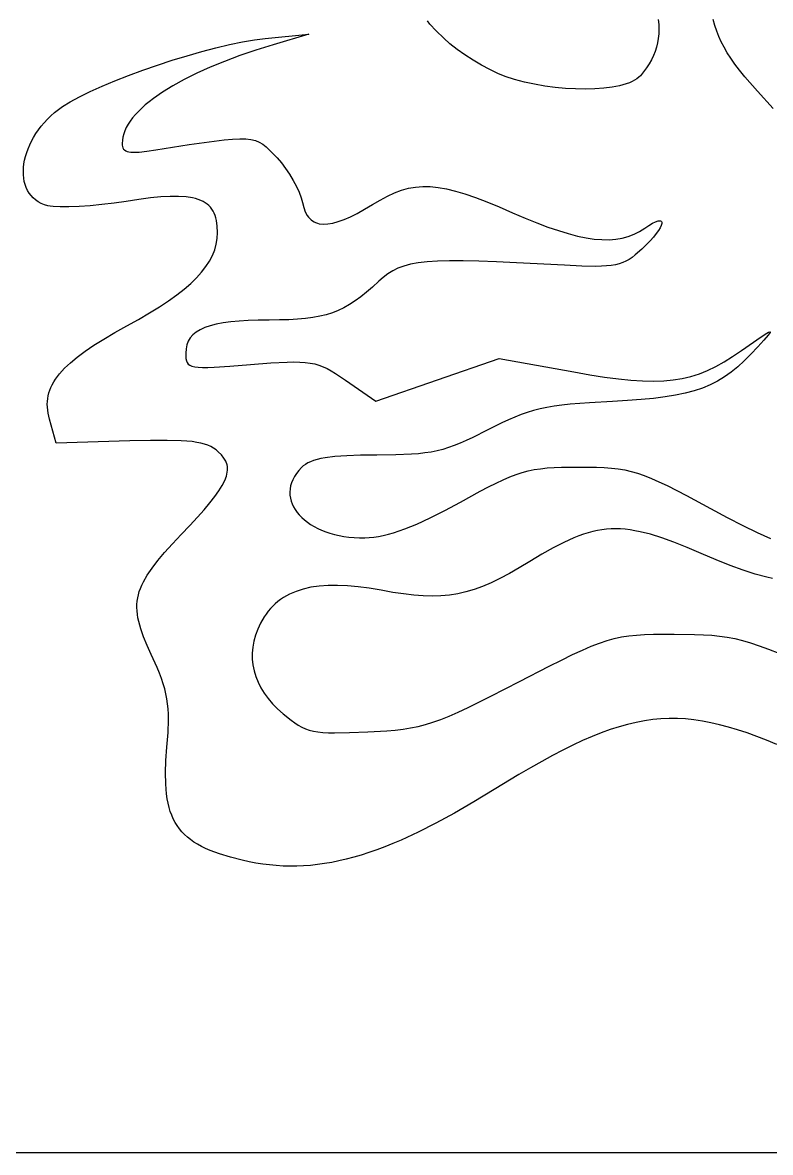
# Model space of a CAD drawing. Extents: x -29462 to 42578, y -23213 to 32194.
# Drawn here: x 23529 to 24168, y 28891 to 29857 of the extents above; entities that cross this region are included whole.
import ezdxf

# ---------------------------------------------------------------- set-up
doc = ezdxf.new("R2010")
doc.units = 0

msp = doc.modelspace()

# ---------------------------------------------------------------- linework, layer by layer
at = {"layer": 'Layer 1'}
for p, q in [((23876.998345, 29855.824637), (23874.812412, 29858.584204)), ((23882.252027, 29850.012055), (23876.998345, 29855.824637)), ((24072.312164, 29859.650161), (24072.721662, 29855.479853)), ((24072.721662, 29855.479853), (24072.871164, 29851.410051)), ((24120.74051, 29854.67027), (24119.282889, 29859.789217)), ((24122.357635, 29849.795112), (24120.74051, 29854.67027)), ((23736.05148, 29843.48316), (23773.4304, 29847.157)), ((23773.4304, 29847.157), (23742.8264, 29838.08475)), ((23888.7831, 29843.597237), (23882.252027, 29850.012055)), ((24072.75949, 29847.434947), (24072.385459, 29843.548733)), ((24072.871164, 29851.410051), (24072.75949, 29847.434947)), ((24124.17957, 29845.090377), (24122.357635, 29849.795112)), ((24126.251619, 29840.482702), (24124.17957, 29845.090377)), ((23681.752546, 29832.265944), (23693.936346, 29835.467916)), ((23693.936346, 29835.467916), (23705.624645, 29838.246685)), ((23705.624645, 29838.246685), (23716.650938, 29840.546189)), ((23716.650938, 29840.546189), (23726.848719, 29842.310368)), ((23726.848719, 29842.310368), (23736.05148, 29843.48316)), ((23742.8264, 29838.08475), (23728.219507, 29833.530112)), ((23894.117959, 29838.914971), (23888.7831, 29843.597237)), ((23900.24015, 29834.140326), (23894.117959, 29838.914971)), ((23906.934103, 29829.407029), (23900.24015, 29834.140326)), ((24070.845609, 29836.019741), (24069.677427, 29832.365346)), ((24071.747893, 29839.7456), (24070.845609, 29836.019741)), ((24072.385459, 29843.548733), (24071.747893, 29839.7456)), ((24128.619086, 29835.898722), (24126.251619, 29840.482702)), ((24131.327277, 29831.265072), (24128.619086, 29835.898722)), ((23643.893205, 29820.68141), (23656.564469, 29824.81663)), ((23656.564469, 29824.81663), (23669.239751, 29828.696828)), ((23669.239751, 29828.696828), (23681.752546, 29832.265944)), ((23714.35721, 29828.796243), (23701.266798, 29823.901063)), ((23728.219507, 29833.530112), (23714.35721, 29828.796243)), ((23913.98425, 29824.848808), (23906.934103, 29829.407029)), ((23921.175022, 29820.599391), (23913.98425, 29824.848808)), ((24066.538652, 29825.247722), (24064.565697, 29821.772875)), ((24068.242169, 29828.77661), (24066.538652, 29825.247722)), ((24069.677427, 29832.365346), (24068.242169, 29828.77661)), ((24134.421497, 29826.508389), (24131.327277, 29831.265072)), ((24137.94705, 29821.555307), (24134.421497, 29826.508389)), ((23619.228755, 29811.870148), (23631.392465, 29816.347229)), ((23631.392465, 29816.347229), (23643.893205, 29820.68141)), ((23688.975564, 29818.862491), (23677.510798, 29813.698444)), ((23701.266798, 29823.901063), (23688.975564, 29818.862491)), ((23928.29085, 29816.792505), (23921.175022, 29820.599391)), ((23935.116166, 29813.561877), (23928.29085, 29816.792505)), ((24059.806751, 29814.962072), (24057.0184, 29811.6145)), ((24062.322124, 29818.346261), (24059.806751, 29814.962072)), ((24064.565697, 29821.772875), (24062.322124, 29818.346261)), ((24141.949242, 29816.332462), (24137.94705, 29821.555307)), ((24146.473376, 29810.76649), (24141.949242, 29816.332462)), ((23596.578452, 29802.711529), (23607.568582, 29807.306228)), ((23607.568582, 29807.306228), (23619.228755, 29811.870148)), ((23666.89979, 29808.426843), (23657.169831, 29803.065605)), ((23677.510798, 29813.698444), (23666.89979, 29808.426843)), ((23941.4354, 29811.041237), (23935.116166, 29813.561877)), ((23949.48222, 29808.442768), (23941.4354, 29811.041237)), ((23957.870478, 29806.198161), (23949.48222, 29808.442768)), ((23966.503498, 29804.306856), (23957.870478, 29806.198161)), ((24047.607595, 29805.63728), (24045.026834, 29804.701683)), ((24049.971602, 29806.659587), (24047.607595, 29805.63728)), ((24052.10677, 29807.768533), (24049.971602, 29806.659587)), ((24054.001016, 29808.964047), (24052.10677, 29807.768533)), ((24055.642254, 29810.246059), (24054.001016, 29808.964047)), ((24057.0184, 29811.6145), (24055.642254, 29810.246059)), ((24157.268693, 29798.311704), (24146.473376, 29810.76649)), ((23577.274344, 29793.654037), (23586.42487, 29798.142112)), ((23586.42487, 29798.142112), (23596.578452, 29802.711529)), ((23648.348213, 29797.63265), (23640.462225, 29792.145897)), ((23657.169831, 29803.065605), (23648.348213, 29797.63265)), ((23975.284605, 29802.768289), (23966.503498, 29804.306856)), ((23984.117121, 29801.581899), (23975.284605, 29802.768289)), ((23992.90437, 29800.747123), (23984.117121, 29801.581899)), ((24001.549676, 29800.2634), (23992.90437, 29800.747123)), ((24009.956363, 29800.130167), (24001.549676, 29800.2634)), ((24018.027753, 29800.346862), (24009.956363, 29800.130167)), ((24025.667172, 29800.912924), (24018.027753, 29800.346862)), ((24032.777943, 29801.827789), (24025.667172, 29800.912924)), ((24039.263389, 29803.090896), (24032.777943, 29801.827789)), ((24045.026834, 29804.701683), (24039.263389, 29803.090896)), ((24170.69544, 29783.604035), (24157.268693, 29798.311704)), ((23562.64848, 29785.14616), (23569.293378, 29789.303367)), ((23569.293378, 29789.303367), (23577.274344, 29793.654037)), ((23633.539159, 29786.623264), (23630.44725, 29783.854092)), ((23636.878621, 29789.387945), (23633.539159, 29786.623264)), ((23640.462225, 29792.145897), (23636.878621, 29789.387945)), ((23549.817223, 29774.374546), (23552.749304, 29777.240016)), ((23552.749304, 29777.240016), (23555.866405, 29779.998586)), ((23555.866405, 29779.998586), (23559.166729, 29782.63804)), ((23559.166729, 29782.63804), (23562.64848, 29785.14616)), ((23625.019736, 29778.311237), (23622.690955, 29775.542034)), ((23627.606305, 29781.08267), (23625.019736, 29778.311237)), ((23630.44725, 29783.854092), (23627.606305, 29781.08267)), ((23542.149066, 29765.258902), (23544.515307, 29768.371773)), ((23544.515307, 29768.371773), (23547.071959, 29771.414393)), ((23547.071959, 29771.414393), (23549.817223, 29774.374546)), ((23617.285446, 29767.2702), (23616.021926, 29764.532313)), ((23618.820398, 29770.019276), (23617.285446, 29767.2702)), ((23620.623372, 29772.777301), (23618.820398, 29770.019276)), ((23622.690955, 29775.542034), (23620.623372, 29772.777301)), ((23536.210764, 29755.620959), (23537.994997, 29758.871279)), ((23537.994997, 29758.871279), (23539.97503, 29762.087999)), ((23539.97503, 29762.087999), (23542.149066, 29765.258902)), ((23614.32283, 29759.099065), (23613.894076, 29756.408183)), ((23615.033251, 29761.807855), (23614.32283, 29759.099065)), ((23616.021926, 29764.532313), (23615.033251, 29761.807855)), ((23700.861632, 29756.781957), (23708.111587, 29757.434183)), ((23708.111587, 29757.434183), (23714.264131, 29757.705278)), ((23714.264131, 29757.705278), (23719.47695, 29757.584839)), ((23719.47695, 29757.584839), (23723.90773, 29757.062461)), ((23723.90773, 29757.062461), (23727.714157, 29756.127741)), ((23532.050824, 29745.790566), (23533.236881, 29749.068386)), ((23533.236881, 29749.068386), (23534.624126, 29752.349256)), ((23534.624126, 29752.349256), (23536.210764, 29755.620959)), ((23613.894076, 29756.408183), (23613.7504, 29753.73745)), ((23613.7504, 29753.73745), (23613.820254, 29752.290087)), ((23613.820254, 29752.290087), (23614.041273, 29751.004799)), ((23614.041273, 29751.004799), (23614.430642, 29749.878264)), ((23614.430642, 29749.878264), (23615.005548, 29748.90716)), ((23615.005548, 29748.90716), (23615.783174, 29748.088163)), ((23615.783174, 29748.088163), (23616.780707, 29747.41795)), ((23616.780707, 29747.41795), (23618.015332, 29746.8932)), ((23634.739864, 29747.01377), (23642.6317, 29748.16798)), ((23642.6317, 29748.16798), (23670.950448, 29752.642526)), ((23670.950448, 29752.642526), (23692.356581, 29755.759003)), ((23692.356581, 29755.759003), (23700.861632, 29756.781957)), ((23727.714157, 29756.127741), (23731.053916, 29754.770276)), ((23731.053916, 29754.770276), (23734.084694, 29752.979663)), ((23734.084694, 29752.979663), (23736.964175, 29750.745497)), ((23736.964175, 29750.745497), (23739.850046, 29748.057375)), ((23739.850046, 29748.057375), (23746.2717, 29741.27765)), ((23529.717755, 29736.097573), (23530.289465, 29739.292942)), ((23530.289465, 29739.292942), (23531.067754, 29742.528012)), ((23531.067754, 29742.528012), (23532.050824, 29745.790566)), ((23618.015332, 29746.8932), (23619.504235, 29746.510589)), ((23619.504235, 29746.510589), (23621.264601, 29746.266794)), ((23621.264601, 29746.266794), (23623.313615, 29746.158493)), ((23623.313615, 29746.158493), (23628.34633, 29746.335081)), ((23628.34633, 29746.335081), (23634.739864, 29747.01377)), ((23746.2717, 29741.27765), (23749.94616, 29737.009647)), ((23529.201257, 29729.874799), (23529.35442, 29732.954119)), ((23529.260062, 29726.87183), (23529.201257, 29729.874799)), ((23529.35442, 29732.954119), (23529.717755, 29736.097573)), ((23749.94616, 29737.009647), (23753.52492, 29732.28047)), ((23753.52492, 29732.28047), (23756.91848, 29727.247555)), ((23529.532632, 29723.957427), (23529.260062, 29726.87183)), ((23530.020764, 29721.143807), (23529.532632, 29723.957427)), ((23530.726253, 29718.443187), (23530.020764, 29721.143807)), ((23531.650897, 29715.867784), (23530.726253, 29718.443187)), ((23756.91848, 29727.247555), (23760.037338, 29722.068338)), ((23760.037338, 29722.068338), (23762.79199, 29716.900253)), ((23532.796492, 29713.429815), (23531.650897, 29715.867784)), ((23534.164835, 29711.141495), (23532.796492, 29713.429815)), ((23535.757722, 29709.015042), (23534.164835, 29711.141495)), ((23537.57695, 29707.062673), (23535.757722, 29709.015042)), ((23762.79199, 29716.900253), (23765.092936, 29711.900736)), ((23765.092936, 29711.900736), (23766.850673, 29707.227223)), ((23834.424479, 29705.227381), (23840.739723, 29708.585488)), ((23840.739723, 29708.585488), (23846.841193, 29711.383432)), ((23846.841193, 29711.383432), (23852.818844, 29713.615907)), ((23852.818844, 29713.615907), (23858.762635, 29715.277603)), ((23858.762635, 29715.277603), (23864.762523, 29716.363212)), ((23864.762523, 29716.363212), (23870.908468, 29716.867427)), ((23870.908468, 29716.867427), (23877.290425, 29716.784939)), ((23877.290425, 29716.784939), (23883.998354, 29716.11044)), ((23883.998354, 29716.11044), (23891.122211, 29714.838623)), ((23891.122211, 29714.838623), (23898.751955, 29712.964178)), ((23898.751955, 29712.964178), (23906.977544, 29710.481799)), ((23906.977544, 29710.481799), (23915.888935, 29707.386176)), ((23539.624315, 29705.296604), (23537.57695, 29707.062673)), ((23541.901614, 29703.729051), (23539.624315, 29705.296604)), ((23544.410644, 29702.372232), (23541.901614, 29703.729051)), ((23547.1532, 29701.238362), (23544.410644, 29702.372232)), ((23550.13108, 29700.33966), (23547.1532, 29701.238362)), ((23552.122398, 29699.946806), (23550.13108, 29700.33966)), ((23554.568137, 29699.646624), (23552.122398, 29699.946806)), ((23560.685239, 29699.316811), (23554.568137, 29699.646624)), ((23568.207105, 29699.335282), (23560.685239, 29699.316811)), ((23576.858455, 29699.6871), (23568.207105, 29699.335282)), ((23586.364008, 29700.357327), (23576.858455, 29699.6871)), ((23596.448483, 29701.331024), (23586.364008, 29700.357327)), ((23606.836601, 29702.593254), (23596.448483, 29701.331024)), ((23617.25308, 29704.12908), (23606.836601, 29702.593254)), ((23628.04599, 29705.761702), (23617.25308, 29704.12908)), ((23637.882872, 29707.01134), (23628.04599, 29705.761702)), ((23646.799561, 29707.86584), (23637.882872, 29707.01134)), ((23654.831894, 29708.31305), (23646.799561, 29707.86584)), ((23662.015706, 29708.340816), (23654.831894, 29708.31305)), ((23668.386831, 29707.936985), (23662.015706, 29708.340816)), ((23673.981107, 29707.089403), (23668.386831, 29707.936985)), ((23676.498124, 29706.495408), (23673.981107, 29707.089403)), ((23678.834367, 29705.785918), (23676.498124, 29706.495408)), ((23680.994316, 29704.959413), (23678.834367, 29705.785918)), ((23682.982449, 29704.014374), (23680.994316, 29704.959413)), ((23684.803246, 29702.949283), (23682.982449, 29704.014374)), ((23686.461186, 29701.76262), (23684.803246, 29702.949283)), ((23687.96075, 29700.452866), (23686.461186, 29701.76262)), ((23689.306416, 29699.018502), (23687.96075, 29700.452866)), ((23690.502663, 29697.458008), (23689.306416, 29699.018502)), ((23766.850673, 29707.227223), (23767.9757, 29703.03715)), ((23767.9757, 29703.03715), (23769.032265, 29698.809688)), ((23769.032265, 29698.809688), (23770.406428, 29695.132654)), ((23821.082532, 29697.310719), (23827.8055, 29701.31442)), ((23827.8055, 29701.31442), (23834.424479, 29705.227381)), ((23915.888935, 29707.386176), (23925.576086, 29703.672003)), ((23925.576086, 29703.672003), (23936.128955, 29699.33397)), ((23936.128955, 29699.33397), (23947.6375, 29694.36677)), ((23691.553972, 29695.769866), (23690.502663, 29697.458008)), ((23692.464822, 29693.952556), (23691.553972, 29695.769866)), ((23693.239691, 29692.004559), (23692.464822, 29693.952556)), ((23693.883061, 29689.924356), (23693.239691, 29692.004559)), ((23694.399409, 29687.710428), (23693.883061, 29689.924356)), ((23770.406428, 29695.132654), (23772.106784, 29692.005808)), ((23772.106784, 29692.005808), (23773.081971, 29690.64863)), ((23773.081971, 29690.64863), (23774.141928, 29689.428909)), ((23774.141928, 29689.428909), (23775.287732, 29688.346614)), ((23803.50678, 29688.58294), (23808.941767, 29690.944739)), ((23808.941767, 29690.944739), (23814.797486, 29693.854079)), ((23814.797486, 29693.854079), (23821.082532, 29697.310719)), ((23947.6375, 29694.36677), (23958.374845, 29689.764188)), ((23958.374845, 29689.764188), (23968.481582, 29685.681799)), ((23695.06896, 29682.87532), (23694.399409, 29687.710428)), ((23695.28418, 29677.48708), (23695.06896, 29682.87532)), ((23775.287732, 29688.346614), (23776.520455, 29687.401716)), ((23776.520455, 29687.401716), (23777.841172, 29686.594185)), ((23777.841172, 29686.594185), (23779.250958, 29685.923989)), ((23779.250958, 29685.923989), (23780.750887, 29685.391101)), ((23780.750887, 29685.391101), (23782.342032, 29684.995488)), ((23782.342032, 29684.995488), (23785.802273, 29684.615971)), ((23785.802273, 29684.615971), (23789.640273, 29684.785199)), ((23789.640273, 29684.785199), (23793.864628, 29685.50293)), ((23793.864628, 29685.50293), (23798.483932, 29686.768924)), ((23798.483932, 29686.768924), (23803.50678, 29688.58294)), ((23968.481582, 29685.681799), (23977.988049, 29682.116053)), ((23977.988049, 29682.116053), (23986.924584, 29679.063401)), ((24056.287752, 29678.33302), (24060.7515, 29681.16057)), ((24060.7515, 29681.16057), (24064.379102, 29683.575834)), ((24064.379102, 29683.575834), (24067.484728, 29685.390453)), ((24067.484728, 29685.390453), (24070.072173, 29686.632137)), ((24070.072173, 29686.632137), (24072.145235, 29687.328601)), ((24072.145235, 29687.328601), (24073.707711, 29687.507556)), ((24073.994169, 29681.609639), (24072.572854, 29679.265505)), ((24073.707711, 29687.507556), (24074.298665, 29687.411628)), ((24074.927677, 29683.602539), (24073.994169, 29681.609639)), ((24074.298665, 29687.411628), (24074.763396, 29687.196714)), ((24074.763396, 29687.196714), (24075.102379, 29686.86628)), ((24075.369583, 29685.216494), (24074.927677, 29683.602539)), ((24075.102379, 29686.86628), (24075.316087, 29686.42379)), ((24075.316087, 29686.42379), (24075.369583, 29685.216494)), ((23694.233042, 29667.544201), (23695.024253, 29672.472853)), ((23695.024253, 29672.472853), (23695.28418, 29677.48708)), ((23986.924584, 29679.063401), (23995.321526, 29676.520292)), ((23995.321526, 29676.520292), (24003.209213, 29674.483175)), ((24003.209213, 29674.483175), (24010.617983, 29672.948502)), ((24010.617983, 29672.948502), (24017.578175, 29671.91272)), ((24017.578175, 29671.91272), (24024.120127, 29671.372281)), ((24024.120127, 29671.372281), (24030.274178, 29671.323633)), ((24030.274178, 29671.323633), (24036.070665, 29671.763228)), ((24036.070665, 29671.763228), (24041.539928, 29672.687514)), ((24041.539928, 29672.687514), (24046.712305, 29674.092941)), ((24046.712305, 29674.092941), (24051.618133, 29675.97596)), ((24051.618133, 29675.97596), (24056.287752, 29678.33302)), ((24065.420034, 29670.402827), (24062.085459, 29666.930884)), ((24068.28199, 29673.634386), (24065.420034, 29670.402827)), ((24070.667528, 29676.59785), (24068.28199, 29673.634386)), ((24072.572854, 29679.265505), (24070.667528, 29676.59785)), ((23690.988185, 29657.872835), (23692.893401, 29662.683427)), ((23692.893401, 29662.683427), (23694.233042, 29667.544201)), ((24058.28206, 29663.24627), (24052.666223, 29658.265994)), ((24062.085459, 29666.930884), (24058.28206, 29663.24627)), ((23685.412447, 29648.331413), (23688.500249, 29653.094729)), ((23688.500249, 29653.094729), (23690.988185, 29657.872835)), ((23867.069681, 29651.514956), (23860.45375, 29650.329428)), ((23874.71141, 29652.381863), (23867.069681, 29651.514956)), ((23883.539334, 29652.94412), (23874.71141, 29652.381863)), ((23893.713851, 29653.215698), (23883.539334, 29652.94412)), ((23905.395359, 29653.210567), (23893.713851, 29653.215698)), ((23918.744254, 29652.9427), (23905.395359, 29653.210567)), ((23933.920934, 29652.426065), (23918.744254, 29652.9427)), ((23951.085797, 29651.674635), (23933.920934, 29652.426065)), ((23992.02166, 29649.52327), (23951.085797, 29651.674635)), ((24038.963466, 29650.662381), (24035.721385, 29649.85587)), ((24041.945158, 29651.68751), (24038.963466, 29650.662381)), ((24044.736371, 29652.945846), (24041.945158, 29651.68751)), ((24047.407013, 29654.451979), (24044.736371, 29652.945846)), ((24050.026994, 29656.220499), (24047.407013, 29654.451979)), ((24052.666223, 29658.265994), (24050.026994, 29656.220499)), ((23677.368667, 29638.778368), (23681.707635, 29643.565191)), ((23681.707635, 29643.565191), (23685.412447, 29648.331413)), ((23841.040055, 29642.121698), (23837.147151, 29639.133507)), ((23845.156769, 29644.721416), (23841.040055, 29642.121698)), ((23849.657691, 29646.946629), (23845.156769, 29644.721416)), ((23854.703219, 29648.81131), (23849.657691, 29646.946629)), ((23860.45375, 29650.329428), (23854.703219, 29648.81131)), ((24006.885831, 29648.790759), (23992.02166, 29649.52327)), ((24018.750994, 29648.524211), (24006.885831, 29648.790759)), ((24023.73372, 29648.602147), (24018.750994, 29648.524211)), ((24028.176421, 29648.840342), (24023.73372, 29648.602147)), ((24032.149007, 29649.253387), (24028.176421, 29648.840342)), ((24035.721385, 29649.85587), (24032.149007, 29649.253387)), ((23666.719683, 29629.07213), (23672.378398, 29633.953246)), ((23672.378398, 29633.953246), (23677.368667, 29638.778368)), ((23833.31766, 29635.74287), (23827.929145, 29630.824242)), ((23837.147151, 29639.133507), (23833.31766, 29635.74287)), ((23653.328332, 29619.071132), (23660.375376, 29624.117324)), ((23660.375376, 29624.117324), (23666.719683, 29629.07213)), ((23817.854079, 29622.440529), (23813.030062, 29618.927082)), ((23822.797529, 29626.398189), (23817.854079, 29622.440529)), ((23827.929145, 29630.824242), (23822.797529, 29626.398189)), ((23637.057451, 29608.633804), (23645.561405, 29613.915857)), ((23645.561405, 29613.915857), (23653.328332, 29619.071132)), ((23803.465397, 29613.136107), (23798.587283, 29610.810218)), ((23808.256745, 29615.833669), (23803.465397, 29613.136107)), ((23813.030062, 29618.927082), (23808.256745, 29615.833669)), ((23617.76988, 29597.61858), (23627.799325, 29603.207277)), ((23627.799325, 29603.207277), (23637.057451, 29608.633804)), ((23721.582124, 29602.23488), (23713.725544, 29601.752131)), ((23730.147432, 29602.519391), (23721.582124, 29602.23488)), ((23739.43896, 29602.61267), (23730.147432, 29602.519391)), ((23748.190926, 29602.681634), (23739.43896, 29602.61267)), ((23756.237533, 29602.904645), (23748.190926, 29602.681634)), ((23763.647514, 29603.305884), (23756.237533, 29602.904645)), ((23770.489602, 29603.909533), (23763.647514, 29603.305884)), ((23776.832529, 29604.73977), (23770.489602, 29603.909533)), ((23782.745028, 29605.820776), (23776.832529, 29604.73977)), ((23788.295832, 29607.176733), (23782.745028, 29605.820776)), ((23793.553673, 29608.83182), (23788.295832, 29607.176733)), ((23798.587283, 29610.810218), (23793.553673, 29608.83182)), ((23607.453302, 29591.868641), (23617.76988, 29597.61858)), ((23680.489842, 29594.300148), (23677.1046, 29592.233494)), ((23684.461373, 29596.119506), (23680.489842, 29594.300148)), ((23689.036682, 29597.698575), (23684.461373, 29596.119506)), ((23694.233263, 29599.044364), (23689.036682, 29597.698575)), ((23700.068605, 29600.163881), (23694.233263, 29599.044364)), ((23706.560202, 29601.064134), (23700.068605, 29600.163881)), ((23713.725544, 29601.752131), (23706.560202, 29601.064134)), ((24166.693994, 29592.133353), (24167.651322, 29592.513563)), ((24167.651322, 29592.513563), (24168.071647, 29592.440494)), ((23589.605527, 29581.050169), (23598.073231, 29586.35557)), ((23598.073231, 29586.35557), (23607.453302, 29591.868641)), ((23670.291683, 29584.479666), (23669.076676, 29581.353742)), ((23672.023012, 29587.330261), (23670.291683, 29584.479666)), ((23674.288153, 29589.912534), (23672.023012, 29587.330261)), ((23677.1046, 29592.233494), (23674.288153, 29589.912534)), ((24143.43356, 29576.42972), (24160.418674, 29588.231347)), ((24162.752818, 29585.421997), (24157.50086, 29579.58766)), ((24160.418674, 29588.231347), (24165.181531, 29591.295695)), ((24166.291915, 29589.543342), (24162.752818, 29585.421997)), ((24165.181531, 29591.295695), (24166.693994, 29592.133353)), ((24167.9731, 29591.918321), (24166.291915, 29589.543342)), ((24168.071647, 29592.440494), (24167.9731, 29591.918321)), ((23575.310653, 29570.945582), (23582.026048, 29575.923239)), ((23582.026048, 29575.923239), (23589.605527, 29581.050169)), ((23668.360499, 29577.945479), (23668.12566, 29574.24787)), ((23668.12566, 29574.24787), (23668.16246, 29571.818483)), ((23669.076676, 29581.353742), (23668.360499, 29577.945479)), ((24135.942214, 29571.345138), (24143.43356, 29576.42972)), ((24151.638148, 29573.317674), (24145.933317, 29567.650459)), ((24157.50086, 29579.58766), (24151.638148, 29573.317674)), ((23564.375554, 29561.321288), (23569.435202, 29566.087998)), ((23569.435202, 29566.087998), (23575.310653, 29570.945582)), ((23668.16246, 29571.818483), (23668.320704, 29569.689783)), ((23668.320704, 29569.689783), (23668.672158, 29567.849317)), ((23668.672158, 29567.849317), (23669.288588, 29566.284633)), ((23669.288588, 29566.284633), (23670.24176, 29564.98328)), ((23670.24176, 29564.98328), (23671.603439, 29563.932804)), ((23671.603439, 29563.932804), (23673.445392, 29563.120753)), ((23705.815063, 29563.066322), (23723.47666, 29564.48682)), ((23723.47666, 29564.48682), (23741.033258, 29565.87024)), ((23741.033258, 29565.87024), (23754.863865, 29566.648103)), ((23754.863865, 29566.648103), (23760.633716, 29566.768473)), ((23760.633716, 29566.768473), (23765.774222, 29566.687682)), ((23765.774222, 29566.687682), (23770.386102, 29566.389139)), ((23770.386102, 29566.389139), (23774.570072, 29565.856253)), ((23774.570072, 29565.856253), (23778.426852, 29565.072432)), ((23778.426852, 29565.072432), (23782.057159, 29564.021088)), ((23782.057159, 29564.021088), (23785.56171, 29562.685627)), ((23883.44376, 29551.45292), (23936.26836, 29569.65442)), ((23936.26836, 29569.65442), (24000.00256, 29558.22822)), ((24121.613338, 29562.913042), (24128.70068, 29566.843637)), ((24128.70068, 29566.843637), (24135.942214, 29571.345138)), ((24145.933317, 29567.650459), (24140.298057, 29562.55284)), ((23556.607102, 29551.943699), (23560.107567, 29556.616255)), ((23560.107567, 29556.616255), (23564.375554, 29561.321288)), ((23673.445392, 29563.120753), (23675.839385, 29562.534676)), ((23675.839385, 29562.534676), (23678.857183, 29562.16212)), ((23678.857183, 29562.16212), (23682.570553, 29561.990632)), ((23682.570553, 29561.990632), (23687.051259, 29562.007761)), ((23687.051259, 29562.007761), (23692.371069, 29562.201054)), ((23692.371069, 29562.201054), (23705.815063, 29563.066322)), ((23785.56171, 29562.685627), (23789.041224, 29561.049461)), ((23789.041224, 29561.049461), (23792.596418, 29559.095998)), ((23792.596418, 29559.095998), (23796.32801, 29556.808647)), ((23796.32801, 29556.808647), (23804.72326, 29551.16592)), ((24000.00256, 29558.22822), (24013.786769, 29555.844947)), ((24013.786769, 29555.844947), (24026.482118, 29553.874306)), ((24026.482118, 29553.874306), (24038.184226, 29552.328473)), ((24092.893506, 29552.656231), (24100.320273, 29554.424949)), ((24100.320273, 29554.424949), (24107.518754, 29556.715873)), ((24107.518754, 29556.715873), (24114.584569, 29559.541179)), ((24114.584569, 29559.541179), (24121.613338, 29562.913042)), ((24128.883026, 29553.933682), (24122.926639, 29550.34579)), ((24134.644063, 29557.99164), (24128.883026, 29553.933682)), ((24140.298057, 29562.55284), (24134.644063, 29557.99164)), ((23551.812168, 29542.579224), (23552.742696, 29544.931888)), ((23552.742696, 29544.931888), (23553.850015, 29547.274422)), ((23553.850015, 29547.274422), (23555.137145, 29549.610476)), ((23555.137145, 29549.610476), (23556.607102, 29551.943699)), ((23804.72326, 29551.16592), (23830.61886, 29533.19402)), ((23830.61886, 29533.19402), (23883.44376, 29551.45292)), ((24038.184226, 29552.328473), (24048.988713, 29551.219623)), ((24048.988713, 29551.219623), (24058.991198, 29550.55993)), ((24058.991198, 29550.55993), (24068.2873, 29550.36157)), ((24068.2873, 29550.36157), (24076.972639, 29550.636716)), ((24076.972639, 29550.636716), (24085.142835, 29551.397545)), ((24085.142835, 29551.397545), (24092.893506, 29552.656231)), ((24110.074585, 29544.447498), (24103.002303, 29542.070744)), ((24116.686595, 29547.194787), (24110.074585, 29544.447498)), ((24122.926639, 29550.34579), (24116.686595, 29547.194787)), ((23549.797626, 29532.994274), (23550.051161, 29535.423956)), ((23550.051161, 29535.423956), (23550.469418, 29537.828908)), ((23550.469418, 29537.828908), (23551.055415, 29540.212781)), ((23551.055415, 29540.212781), (23551.812168, 29542.579224)), ((24057.646038, 29534.583844), (24045.957662, 29533.733602)), ((24068.344296, 29535.605563), (24057.646038, 29534.583844)), ((24078.140744, 29536.831937), (24068.344296, 29535.605563)), ((24087.12369, 29538.29614), (24078.140744, 29536.831937)), ((24095.38144, 29540.03135), (24087.12369, 29538.29614)), ((24103.002303, 29542.070744), (24095.38144, 29540.03135)), ((23549.705794, 29530.536214), (23549.797626, 29532.994274)), ((23549.772649, 29528.046124), (23549.705794, 29530.536214)), ((23550.370348, 29522.955259), (23549.772649, 29528.046124)), ((23965.656206, 29525.187487), (23960.256922, 29523.578128)), ((23971.222772, 29526.591224), (23965.656206, 29525.187487)), ((23977.051732, 29527.811031), (23971.222772, 29526.591224)), ((23983.238197, 29528.868599), (23977.051732, 29527.811031)), ((23989.877279, 29529.785618), (23983.238197, 29528.868599)), ((23997.06409, 29530.583779), (23989.877279, 29529.785618)), ((24013.461346, 29531.910291), (23997.06409, 29530.583779)), ((24033.19086, 29533.02166), (24013.461346, 29531.910291)), ((24045.957662, 29533.733602), (24033.19086, 29533.02166)), ((23551.56658, 29517.69248), (23550.370348, 29522.955259)), ((23557.19367, 29497.30898), (23551.56658, 29517.69248)), ((23944.111638, 29517.299422), (23938.43036, 29514.650673)), ((23949.579749, 29519.655787), (23944.111638, 29517.299422)), ((23954.929806, 29521.741459), (23949.579749, 29519.655787)), ((23960.256922, 29523.578128), (23954.929806, 29521.741459)), ((23926.04786, 29508.38926), (23913.690182, 29502.111101)), ((23938.43036, 29514.650673), (23926.04786, 29508.38926)), ((23620.35377, 29499.20222), (23557.19367, 29497.30898)), ((23637.89083, 29499.62953), (23620.35377, 29499.20222)), ((23652.350834, 29499.69967), (23637.89083, 29499.62953)), ((23664.117365, 29499.364077), (23652.350834, 29499.69967)), ((23669.110448, 29499.028954), (23664.117365, 29499.364077)), ((23673.574007, 29498.574186), (23669.110448, 29499.028954)), ((23677.55599, 29497.993703), (23673.574007, 29498.574186)), ((23681.104345, 29497.281434), (23677.55599, 29497.993703)), ((23684.26702, 29496.431309), (23681.104345, 29497.281434)), ((23687.091962, 29495.437257), (23684.26702, 29496.431309)), ((23902.880655, 29497.180715), (23897.839151, 29495.171748)), ((23908.135359, 29499.487274), (23902.880655, 29497.180715)), ((23913.690182, 29502.111101), (23908.135359, 29499.487274)), ((23689.62712, 29494.293208), (23687.091962, 29495.437257)), ((23691.920442, 29492.99309), (23689.62712, 29494.293208)), ((23694.019876, 29491.530835), (23691.920442, 29492.99309)), ((23695.97337, 29489.90037), (23694.019876, 29491.530835)), ((23698.651448, 29487.239485), (23695.97337, 29489.90037)), ((23700.798039, 29484.544186), (23698.651448, 29487.239485)), ((23805.828788, 29486.530343), (23795.774753, 29485.792911)), ((23817.713185, 29486.952496), (23805.828788, 29486.530343)), ((23831.59496, 29487.08706), (23817.713185, 29486.952496)), ((23847.717971, 29487.23627), (23831.59496, 29487.08706)), ((23861.217021, 29487.788837), (23847.717971, 29487.23627)), ((23867.199858, 29488.265566), (23861.217021, 29487.788837)), ((23872.787463, 29488.902161), (23867.199858, 29488.265566)), ((23878.066753, 29489.718297), (23872.787463, 29488.902161)), ((23883.124647, 29490.733648), (23878.066753, 29489.718297)), ((23888.048066, 29491.967889), (23883.124647, 29490.733648)), ((23892.923928, 29493.440698), (23888.048066, 29491.967889)), ((23897.839151, 29495.171748), (23892.923928, 29493.440698)), ((23702.39392, 29481.771451), (23700.798039, 29484.544186)), ((23703.419867, 29478.878256), (23702.39392, 29481.771451)), ((23703.713107, 29477.373042), (23703.419867, 29478.878256)), ((23703.856654, 29475.821579), (23703.713107, 29477.373042)), ((23768.70414, 29477.830407), (23767.11436, 29476.40736)), ((23770.52186, 29479.136559), (23768.70414, 29477.830407)), ((23772.588399, 29480.329277), (23770.52186, 29479.136559)), ((23774.924632, 29481.412023), (23772.588399, 29480.329277)), ((23777.551437, 29482.388257), (23774.924632, 29481.412023)), ((23780.489692, 29483.261442), (23777.551437, 29482.388257)), ((23783.760274, 29484.035038), (23780.489692, 29483.261442)), ((23787.38406, 29484.712508), (23783.760274, 29484.035038)), ((23795.774753, 29485.792911), (23787.38406, 29484.712508)), ((23983.171307, 29476.461194), (23989.637112, 29476.710003)), ((23989.637112, 29476.710003), (24004.48146, 29476.86656)), ((24004.48146, 29476.86656), (24019.594765, 29476.697809)), ((24019.594765, 29476.697809), (24026.177106, 29476.428398)), ((23701.43982, 29465.240433), (23702.885855, 29469.04569)), ((23702.885855, 29469.04569), (23703.685059, 29472.558398)), ((23703.685059, 29472.558398), (23703.848106, 29474.218491)), ((23703.848106, 29474.218491), (23703.856654, 29475.821579)), ((23761.02739, 29468.67035), (23759.643329, 29466.042512)), ((23762.729222, 29471.278973), (23761.02739, 29468.67035)), ((23764.755865, 29473.860578), (23762.729222, 29471.278973)), ((23767.11436, 29476.40736), (23764.755865, 29473.860578)), ((23939.727202, 29466.045597), (23945.389798, 29468.472987)), ((23945.389798, 29468.472987), (23950.763804, 29470.51318)), ((23950.763804, 29470.51318), (23955.96036, 29472.198998)), ((23955.96036, 29472.198998), (23961.090607, 29473.563261)), ((23961.090607, 29473.563261), (23966.265685, 29474.638791)), ((23966.265685, 29474.638791), (23971.596734, 29475.458409)), ((23971.596734, 29475.458409), (23977.194894, 29476.054937)), ((23977.194894, 29476.054937), (23983.171307, 29476.461194)), ((24026.177106, 29476.428398), (24032.286463, 29475.980125)), ((24032.286463, 29475.980125), (24038.055256, 29475.311364)), ((24038.055256, 29475.311364), (24043.615903, 29474.380485)), ((24043.615903, 29474.380485), (24049.100823, 29473.145862)), ((24049.100823, 29473.145862), (24054.642435, 29471.565867)), ((24054.642435, 29471.565867), (24060.373157, 29469.598872)), ((24060.373157, 29469.598872), (24066.425407, 29467.203248)), ((24066.425407, 29467.203248), (24072.931605, 29464.337369)), ((23696.530356, 29456.580178), (23699.327728, 29461.099602)), ((23699.327728, 29461.099602), (23701.43982, 29465.240433)), ((23757.327354, 29458.121756), (23757.143962, 29455.495105)), ((23757.800352, 29460.760411), (23757.327354, 29458.121756)), ((23758.569997, 29463.403264), (23757.800352, 29460.760411)), ((23759.643329, 29466.042512), (23758.569997, 29463.403264)), ((23919.896471, 29456.112037), (23927.091679, 29459.897943)), ((23927.091679, 29459.897943), (23933.664876, 29463.19819)), ((23933.664876, 29463.19819), (23939.727202, 29466.045597)), ((24072.931605, 29464.337369), (24080.024169, 29460.959605)), ((24080.024169, 29460.959605), (24096.498071, 29452.501917)), ((23688.802873, 29446.233453), (23693.028479, 29451.639135)), ((23693.028479, 29451.639135), (23696.530356, 29456.580178)), ((23757.143962, 29455.495105), (23757.243134, 29452.888262)), ((23757.243134, 29452.888262), (23757.617829, 29450.309031)), ((23757.617829, 29450.309031), (23758.261005, 29447.765217)), ((23758.261005, 29447.765217), (23759.165622, 29445.264623)), ((23903.19546, 29446.95196), (23919.896471, 29456.112037)), ((24096.498071, 29452.501917), (24116.90646, 29441.49716)), ((23678.103576, 29433.856077), (23683.834313, 29440.320108)), ((23683.834313, 29440.320108), (23688.802873, 29446.233453)), ((23759.165622, 29445.264623), (23760.324639, 29442.815055)), ((23760.324639, 29442.815055), (23761.731014, 29440.424317)), ((23761.731014, 29440.424317), (23763.377706, 29438.100213)), ((23763.377706, 29438.100213), (23765.257674, 29435.850548)), ((23877.245226, 29433.356834), (23889.643751, 29439.615082)), ((23889.643751, 29439.615082), (23903.19546, 29446.95196)), ((24116.90646, 29441.49716), (24131.386078, 29433.725907)), ((23671.591436, 29426.798339), (23678.103576, 29433.856077)), ((23765.257674, 29435.850548), (23767.363876, 29433.683125)), ((23767.363876, 29433.683125), (23769.689272, 29431.60575)), ((23769.689272, 29431.60575), (23772.22682, 29429.626228)), ((23772.22682, 29429.626228), (23774.96948, 29427.752361)), ((23865.897136, 29428.139525), (23877.245226, 29433.356834)), ((24131.386078, 29433.725907), (24144.741745, 29426.833289)), ((23656.693856, 29411.085552), (23664.27867, 29419.10387)), ((23664.27867, 29419.10387), (23671.591436, 29426.798339)), ((23774.96948, 29427.752361), (23777.910209, 29425.991955)), ((23777.910209, 29425.991955), (23781.041967, 29424.352814)), ((23781.041967, 29424.352814), (23784.357712, 29422.842743)), ((23784.357712, 29422.842743), (23787.850404, 29421.469546)), ((23787.850404, 29421.469546), (23791.513, 29420.241027)), ((23791.513, 29420.241027), (23795.338461, 29419.164991)), ((23795.338461, 29419.164991), (23799.319744, 29418.249242)), ((23837.128007, 29418.356347), (23841.448288, 29419.40303)), ((23841.448288, 29419.40303), (23845.941274, 29420.676971)), ((23845.941274, 29420.676971), (23850.619809, 29422.182879)), ((23850.619809, 29422.182879), (23855.496735, 29423.925467)), ((23855.496735, 29423.925467), (23865.897136, 29428.139525)), ((24008.324684, 29419.353316), (24004.25445, 29417.922037)), ((24012.335529, 29420.590462), (24008.324684, 29419.353316)), ((24016.301774, 29421.634146), (24012.335529, 29420.590462)), ((24020.238214, 29422.485037), (24016.301774, 29421.634146)), ((24024.159638, 29423.143805), (24020.238214, 29422.485037)), ((24028.080839, 29423.61112), (24024.159638, 29423.143805)), ((24032.016607, 29423.887651), (24028.080839, 29423.61112)), ((24035.981736, 29423.974069), (24032.016607, 29423.887651)), ((24039.991017, 29423.871043), (24035.981736, 29423.974069)), ((24044.05924, 29423.579242), (24039.991017, 29423.871043)), ((24048.201198, 29423.099337), (24044.05924, 29423.579242)), ((24052.431683, 29422.431997), (24048.201198, 29423.099337)), ((24056.765486, 29421.577893), (24052.431683, 29422.431997)), ((24065.802212, 29419.312068), (24056.765486, 29421.577893)), ((24075.429711, 29416.30722), (24065.802212, 29419.312068)), ((24144.741745, 29426.833289), (24157.073338, 29420.799848)), ((24157.073338, 29420.799848), (24168.480738, 29415.606127)), ((23650.011165, 29403.698718), (23656.693856, 29411.085552)), ((23799.319744, 29418.249242), (23803.449809, 29417.501585)), ((23803.449809, 29417.501585), (23807.721614, 29416.929824)), ((23807.721614, 29416.929824), (23812.128119, 29416.541763)), ((23812.128119, 29416.541763), (23816.662281, 29416.345207)), ((23816.662281, 29416.345207), (23821.31706, 29416.34796)), ((23821.31706, 29416.34796), (23825.074957, 29416.532727)), ((23825.074957, 29416.532727), (23828.954185, 29416.925906)), ((23828.954185, 29416.925906), (23832.967587, 29417.532209)), ((23832.967587, 29417.532209), (23837.128007, 29418.356347)), ((23991.539491, 29412.456711), (23982.494721, 29407.83022)), ((24000.110034, 29416.295957), (23991.539491, 29412.456711)), ((24004.25445, 29417.922037), (24000.110034, 29416.295957)), ((24085.766314, 29412.568707), (24075.429711, 29416.30722)), ((24096.930356, 29408.101888), (24085.766314, 29412.568707)), ((23644.208263, 29396.853714), (23650.011165, 29403.698718)), ((23972.857392, 29402.411125), (23962.50917, 29396.19407)), ((23982.494721, 29407.83022), (23972.857392, 29402.411125)), ((24109.04017, 29402.91212), (24096.930356, 29408.101888)), ((24121.813417, 29397.445776), (24109.04017, 29402.91212)), ((23635.152495, 29384.430581), (23639.262817, 29390.460886)), ((23639.262817, 29390.460886), (23644.208263, 29396.853714)), ((23953.46403, 29390.7403), (23944.972193, 29385.886928)), ((23962.50917, 29396.19407), (23953.46403, 29390.7403)), ((24133.716677, 29392.689409), (24121.813417, 29397.445776)), ((24144.850726, 29388.640911), (24133.716677, 29392.689409)), ((23631.854964, 29378.673145), (23635.152495, 29384.430581)), ((23936.946314, 29381.616928), (23929.299048, 29377.913275)), ((23944.972193, 29385.886928), (23936.946314, 29381.616928)), ((24155.316336, 29385.298173), (24144.850726, 29388.640911)), ((24165.214281, 29382.659086), (24155.316336, 29385.298173)), ((24169.981871, 29381.602752), (24165.214281, 29382.659086)), ((23627.608945, 29367.61827), (23628.383798, 29370.352506)), ((23628.383798, 29370.352506), (23629.347892, 29373.098926)), ((23629.347892, 29373.098926), (23630.504016, 29375.868737)), ((23630.504016, 29375.868737), (23631.854964, 29378.673145)), ((23762.531425, 29370.512777), (23759.64662, 29369.351011)), ((23768.647545, 29372.480806), (23762.531425, 29370.512777)), ((23775.233434, 29373.976923), (23768.647545, 29372.480806)), ((23782.298402, 29375.003639), (23775.233434, 29373.976923)), ((23789.851758, 29375.563463), (23782.298402, 29375.003639)), ((23797.902811, 29375.658905), (23789.851758, 29375.563463)), ((23806.460869, 29375.292477), (23797.902811, 29375.658905)), ((23815.535242, 29374.466688), (23806.460869, 29375.292477)), ((23825.13524, 29373.184049), (23815.535242, 29374.466688)), ((23835.27017, 29371.44707), (23825.13524, 29373.184049)), ((23845.186974, 29369.682576), (23835.27017, 29371.44707)), ((23914.790977, 29372.136903), (23907.755481, 29370.030134)), ((23921.943051, 29374.758941), (23914.790977, 29372.136903)), ((23929.299048, 29377.913275), (23921.943051, 29374.758941)), ((23626.391908, 29359.376599), (23626.615791, 29362.141523)), ((23626.615791, 29362.141523), (23627.02054, 29364.885011)), ((23627.02054, 29364.885011), (23627.608945, 29367.61827)), ((23746.908592, 29361.752114), (23744.690041, 29359.872125)), ((23749.235276, 29363.511615), (23746.908592, 29361.752114)), ((23751.671258, 29365.150941), (23749.235276, 29363.511615)), ((23754.2177, 29366.670407), (23751.671258, 29365.150941)), ((23756.875766, 29368.070325), (23754.2177, 29366.670407)), ((23759.64662, 29369.351011), (23756.875766, 29368.070325)), ((23854.434253, 29368.280119), (23845.186974, 29369.682576)), ((23863.099353, 29367.256726), (23854.434253, 29368.280119)), ((23871.269617, 29366.629422), (23863.099353, 29367.256726)), ((23879.032391, 29366.415232), (23871.269617, 29366.629422)), ((23886.47502, 29366.631182), (23879.032391, 29366.415232)), ((23893.684848, 29367.294299), (23886.47502, 29366.631182)), ((23900.74922, 29368.421608), (23893.684848, 29367.294299)), ((23907.755481, 29370.030134), (23900.74922, 29368.421608)), ((23626.346098, 29356.579032), (23626.391908, 29359.376599)), ((23626.47557, 29353.737616), (23626.346098, 29356.579032)), ((23626.777532, 29350.841144), (23626.47557, 29353.737616)), ((23736.873897, 29351.141009), (23735.178557, 29348.653872)), ((23738.671551, 29353.50609), (23736.873897, 29351.141009)), ((23740.572684, 29355.749426), (23738.671551, 29353.50609)), ((23742.578459, 29357.871333), (23740.572684, 29355.749426)), ((23744.690041, 29359.872125), (23742.578459, 29357.871333)), ((23627.249193, 29347.878409), (23626.777532, 29350.841144)), ((23627.887761, 29344.838204), (23627.249193, 29347.878409)), ((23629.654452, 29338.480561), (23627.887761, 29344.838204)), ((23732.09017, 29343.31217), (23729.695872, 29338.195862)), ((23735.178557, 29348.653872), (23732.09017, 29343.31217)), ((23632.055272, 29331.678559), (23629.654452, 29338.480561)), ((23635.067889, 29324.342547), (23632.055272, 29331.678559)), ((23727.793517, 29333.06946), (23726.380651, 29327.942787)), ((23729.695872, 29338.195862), (23727.793517, 29333.06946)), ((24040.888832, 29331.538766), (24047.123204, 29332.494294)), ((24047.123204, 29332.494294), (24053.629995, 29333.150617)), ((24053.629995, 29333.150617), (24060.590915, 29333.563311)), ((24060.590915, 29333.563311), (24068.187677, 29333.787951)), ((24068.187677, 29333.787951), (24086.01557, 29333.89537)), ((24086.01557, 29333.89537), (24103.39601, 29333.729542)), ((24103.39601, 29333.729542), (24110.977711, 29333.461418)), ((24110.977711, 29333.461418), (24118.038387, 29333.010818)), ((24118.038387, 29333.010818), (24124.741531, 29332.333489)), ((24124.741531, 29332.333489), (24131.250633, 29331.38518)), ((23638.66997, 29316.38287), (23635.067889, 29324.342547)), ((23725.454818, 29322.825662), (23725.013565, 29317.727908)), ((23726.380651, 29327.942787), (23725.454818, 29322.825662)), ((24007.443338, 29320.327922), (24015.041293, 29323.613102)), ((24015.041293, 29323.613102), (24022.003108, 29326.321202)), ((24022.003108, 29326.321202), (24028.510495, 29328.507795)), ((24028.510495, 29328.507795), (24034.745166, 29330.228458)), ((24034.745166, 29330.228458), (24040.888832, 29331.538766)), ((24131.250633, 29331.38518), (24137.729187, 29330.121638)), ((24137.729187, 29330.121638), (24144.340682, 29328.498611)), ((24144.340682, 29328.498611), (24151.248612, 29326.471847)), ((24151.248612, 29326.471847), (24158.616467, 29323.997094)), ((24158.616467, 29323.997094), (24166.60774, 29321.030098)), ((23643.569553, 29305.519127), (23638.66997, 29316.38287)), ((23725.013565, 29317.727908), (23725.054436, 29312.659346)), ((23725.054436, 29312.659346), (23725.574977, 29307.629797)), ((23989.612164, 29311.804017), (23999.027532, 29316.410086)), ((23999.027532, 29316.410086), (24007.443338, 29320.327922)), ((24166.60774, 29321.030098), (24175.385922, 29317.526609)), ((23645.602374, 29300.610246), (23643.569553, 29305.519127)), ((23725.574977, 29307.629797), (23726.572732, 29302.649083)), ((23726.572732, 29302.649083), (23728.045249, 29297.727024)), ((23953.55157, 29293.30067), (23979.015522, 29306.454142)), ((23979.015522, 29306.454142), (23989.612164, 29311.804017)), ((23647.371661, 29295.963823), (23645.602374, 29300.610246)), ((23648.888248, 29291.51521), (23647.371661, 29295.963823)), ((23728.045249, 29297.727024), (23729.990071, 29292.873442)), ((23929.247325, 29280.797145), (23953.55157, 29293.30067)), ((23650.16297, 29287.199755), (23648.888248, 29291.51521)), ((23651.206661, 29282.952808), (23650.16297, 29287.199755)), ((23729.990071, 29292.873442), (23732.404745, 29288.09816)), ((23732.404745, 29288.09816), (23735.286815, 29283.410997)), ((23735.286815, 29283.410997), (23738.633828, 29278.821775)), ((23652.030155, 29278.70972), (23651.206661, 29282.952808)), ((23652.644287, 29274.405839), (23652.030155, 29278.70972)), ((23653.059892, 29269.976516), (23652.644287, 29274.405839)), ((23738.633828, 29278.821775), (23742.443327, 29274.340316)), ((23742.443327, 29274.340316), (23746.71286, 29269.97644)), ((23909.582031, 29271.101152), (23929.247325, 29280.797145)), ((23653.287803, 29265.357101), (23653.059892, 29269.976516)), ((23653.338856, 29260.482942), (23653.287803, 29265.357101)), ((23746.71286, 29269.97644), (23751.43997, 29265.73997)), ((23751.43997, 29265.73997), (23758.222413, 29260.270241)), ((23893.395122, 29263.827176), (23901.126314, 29267.185507)), ((23901.126314, 29267.185507), (23909.582031, 29271.101152)), ((23652.953724, 29249.711794), (23653.338856, 29260.482942)), ((23758.222413, 29260.270241), (23761.332378, 29258.026589)), ((23761.332378, 29258.026589), (23764.362854, 29256.087433)), ((23764.362854, 29256.087433), (23767.394853, 29254.435535)), ((23767.394853, 29254.435535), (23770.509384, 29253.053661)), ((23860.529575, 29253.708605), (23866.814198, 29255.003206)), ((23866.814198, 29255.003206), (23873.097994, 29256.614174)), ((23873.097994, 29256.614174), (23879.526032, 29258.589699)), ((23879.526032, 29258.589699), (23886.243385, 29260.977969)), ((23886.243385, 29260.977969), (23893.395122, 29263.827176)), ((24038.775672, 29254.709527), (24031.275985, 29252.289568)), ((24046.132144, 29256.76899), (24038.775672, 29254.709527)), ((24053.37075, 29258.470922), (24046.132144, 29256.76899)), ((24060.516842, 29259.818286), (24053.37075, 29258.470922)), ((24067.59577, 29260.814045), (24060.516842, 29259.818286)), ((24074.632886, 29261.461164), (24067.59577, 29260.814045)), ((24081.65354, 29261.762606), (24074.632886, 29261.461164)), ((24088.683084, 29261.721336), (24081.65354, 29261.762606)), ((24095.746868, 29261.340316), (24088.683084, 29261.721336)), ((24102.870243, 29260.622512), (24095.746868, 29261.340316)), ((24110.078561, 29259.570885), (24102.870243, 29260.622512)), ((24117.397171, 29258.188401), (24110.078561, 29259.570885)), ((24124.851426, 29256.478023), (24117.397171, 29258.188401)), ((24132.466676, 29254.442715), (24124.851426, 29256.478023)), ((24140.268272, 29252.08544), (24132.466676, 29254.442715)), ((23651.99117, 29237.14587), (23652.953724, 29249.711794)), ((23770.509384, 29253.053661), (23773.787461, 29251.924577)), ((23773.787461, 29251.924577), (23777.310095, 29251.031045)), ((23777.310095, 29251.031045), (23781.158297, 29250.355831)), ((23781.158297, 29250.355831), (23785.413077, 29249.8817)), ((23785.413077, 29249.8817), (23790.155449, 29249.591417)), ((23790.155449, 29249.591417), (23795.466423, 29249.467745)), ((23795.466423, 29249.467745), (23808.118224, 29249.651296)), ((23808.118224, 29249.651296), (23824.01657, 29250.29447)), ((23824.01657, 29250.29447), (23840.220032, 29251.241108)), ((23840.220032, 29251.241108), (23847.377562, 29251.875745)), ((23847.377562, 29251.875745), (23854.099053, 29252.682181)), ((23854.099053, 29252.682181), (23860.529575, 29253.708605)), ((24015.745556, 29246.356308), (24007.664114, 29242.837079)), ((24023.607729, 29249.506149), (24015.745556, 29246.356308)), ((24031.275985, 29252.289568), (24023.607729, 29249.506149)), ((24148.281566, 29249.409163), (24140.268272, 29252.08544)), ((24156.531907, 29246.416847), (24148.281566, 29249.409163)), ((24165.044647, 29243.111456), (24156.531907, 29246.416847)), ((23651.152815, 29225.761429), (23651.99117, 29237.14587)), ((23999.338051, 29238.9455), (23990.742018, 29234.678607)), ((24007.664114, 29242.837079), (23999.338051, 29238.9455)), ((24173.845137, 29239.495953), (24165.044647, 29243.111456)), ((23650.793575, 29215.344287), (23651.152815, 29225.761429)), ((23981.850662, 29230.033435), (23972.638633, 29225.007021)), ((23990.742018, 29234.678607), (23981.850662, 29230.033435)), ((23963.080581, 29219.596402), (23953.151153, 29213.798612)), ((23972.638633, 29225.007021), (23963.080581, 29219.596402)), ((23650.94988, 29205.839874), (23650.793575, 29215.344287)), ((23953.151153, 29213.798612), (23932.07677, 29201.02967)), ((23651.232745, 29201.412887), (23650.94988, 29205.839874)), ((23651.658157, 29197.193618), (23651.232745, 29201.412887)), ((23652.230671, 29193.175247), (23651.658157, 29197.193618)), ((23932.07677, 29201.02967), (23914.5772, 29190.445089)), ((23652.954838, 29189.35095), (23652.230671, 29193.175247)), ((23653.835214, 29185.713907), (23652.954838, 29189.35095)), ((23914.5772, 29190.445089), (23897.90945, 29180.850038)), ((23654.876352, 29182.257298), (23653.835214, 29185.713907)), ((23656.082805, 29178.974299), (23654.876352, 29182.257298)), ((23657.459128, 29175.85809), (23656.082805, 29178.974299)), ((23897.90945, 29180.850038), (23882.010251, 29172.226823)), ((23659.009873, 29172.90185), (23657.459128, 29175.85809)), ((23660.739595, 29170.098758), (23659.009873, 29172.90185)), ((23662.652847, 29167.441991), (23660.739595, 29170.098758)), ((23664.754183, 29164.924728), (23662.652847, 29167.441991)), ((23882.010251, 29172.226823), (23866.816334, 29164.557748)), ((23667.048157, 29162.540149), (23664.754183, 29164.924728)), ((23669.539322, 29160.281432), (23667.048157, 29162.540149)), ((23672.232233, 29158.141755), (23669.539322, 29160.281432)), ((23675.131441, 29156.114297), (23672.232233, 29158.141755)), ((23852.264432, 29157.82512), (23845.209465, 29154.804444)), ((23866.816334, 29164.557748), (23852.264432, 29157.82512)), ((23678.241503, 29154.192237), (23675.131441, 29156.114297)), ((23681.56697, 29152.368753), (23678.241503, 29154.192237)), ((23685.112397, 29150.637024), (23681.56697, 29152.368753)), ((23688.882338, 29148.990229), (23685.112397, 29150.637024)), ((23697.113974, 29145.924155), (23688.882338, 29148.990229)), ((23831.501958, 29149.443308), (23824.8336, 29147.098425)), ((23838.291277, 29152.011244), (23831.501958, 29149.443308)), ((23845.209465, 29154.804444), (23838.291277, 29152.011244)), ((23706.298308, 29143.115959), (23697.113974, 29145.924155)), ((23716.47177, 29140.51107), (23706.298308, 29143.115959)), ((23722.315188, 29139.219225), (23716.47177, 29140.51107)), ((23728.137213, 29138.110619), (23722.315188, 29139.219225)), ((23793.029426, 29138.642386), (23786.920755, 29137.589371)), ((23799.211607, 29139.905183), (23793.029426, 29138.642386)), ((23805.475206, 29141.379974), (23799.211607, 29139.905183)), ((23811.828132, 29143.06897), (23805.475206, 29141.379974)), ((23818.278294, 29144.974383), (23811.828132, 29143.06897)), ((23824.8336, 29147.098425), (23818.278294, 29144.974383)), ((23733.945754, 29137.187466), (23728.137213, 29138.110619)), ((23739.74872, 29136.451977), (23733.945754, 29137.187466)), ((23745.554019, 29135.906363), (23739.74872, 29136.451977)), ((23751.369559, 29135.552836), (23745.554019, 29135.906363)), ((23757.20325, 29135.393608), (23751.369559, 29135.552836)), ((23763.063, 29135.430892), (23757.20325, 29135.393608)), ((23768.956716, 29135.666898), (23763.063, 29135.430892)), ((23774.892309, 29136.103839), (23768.956716, 29135.666898)), ((23780.877686, 29136.743926), (23774.892309, 29136.103839)), ((23786.920755, 29137.589371), (23780.877686, 29136.743926)), ((17321.4, 28890.6), (42577.9, 28890.6))]:
    msp.add_line(p, q, dxfattribs=at)

doc.saveas('drawing.dxf')
